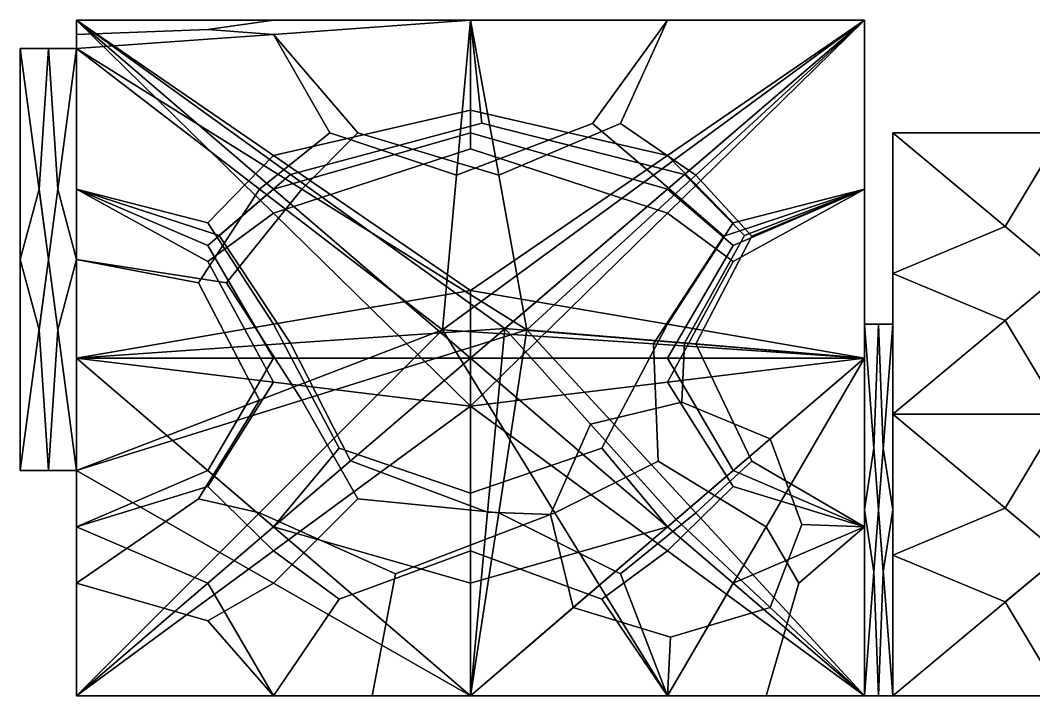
# Model space of a CAD drawing. Header units: millimetres. Extents: x -12 to 1722, y 0 to 192.
# Drawn here: x -12 to 204.1, y 0 to 144 of the extents above; entities that cross this region are included whole.
import ezdxf

# ---------------------------------------------------------------- set-up
doc = ezdxf.new("R2010")
doc.units = ezdxf.units.MM
doc.header["$MEASUREMENT"] = 0
doc.layers.add('Default', color=7, linetype='Continuous')

msp = doc.modelspace()

# ---------------------------------------------------------------- meshes
at = {"layer": 'Default'}
mesh = msp.add_polyface(dxfattribs=at)
corners = [(-12, 138, -612), (-12, 93, -633), (-12, 108, -640), (-12, 138, -633), (-12, 138, -654), (-12, 93, -654), (-12, 138, -528), (-12, 93, -528), (-12, 108, -542), (-12, 138, -549), (-12, 138, -570), (-12, 93, -549), (-12, 138, -132), (-12, 93, -153), (-12, 108, -160), (-12, 138, -153), (-12, 138, -174), (-12, 93, -174), (-12, 138, -426), (-12, 93, -447), (-12, 108, -454), (-12, 138, -447), (-12, 138, -468), (-12, 93, -468), (-6, 138, -426), (-4, 108, -426), (-6, 93, -426), (0, 138, -426), (0, 93, -426), (0, 144, -522), (0, 108, -522), (28, 96, -522), (42, 108, -522), (0, 144, -222), (0, 108, -222), (30.43, 98.09, -222), (45.65, 111.13, -222), (0, 138, -612), (0, 138, -591), (0, 108, -584), (0, 93, -591), (0, 138, -570), (0, 93, -570), (-6, 138, -528), (-8, 108, -528), (-12, 93, -528), (0, 138, -528), (-6, 93, -528), (0, 138, -654), (0, 105, -687), (0, 118, -698), (0, 141, -687), (0, 138, -132), (0, 141, -129), (0, 118, -128), (0, 105, -129), (0, 138, -174), (0, 105, -198), (0, 118, -206), (0, 141, -198), (0, 144, -720), (0, 108, -720), (28, 92.57, -720), (42, 102.86, -720), (0, 144, -126), (42, 115.2, -126), (28, 100.8, -126), (0, 108, -126), (39, 108, -426), (26, 88, -426), (-12, 93, -654), (-8, 108, -654), (-6, 138, -654), (-6, 93, -654), (-6, 93, -132), (-8, 108, -132), (-6, 138, -132), (-12, 93, -132), (-6, 138, -612), (-8, 108, -612), (-12, 93, -612), (-6, 93, -612), (-12, 93, -468), (-8, 108, -468), (-6, 138, -468), (0, 138, -468), (-6, 93, -468), (-12, 93, -174), (-8, 108, -174), (-6, 138, -174), (-6, 93, -174), (-6, 138, -570), (-4, 108, -570), (-6, 93, -570)]
mesh.append_faces([[corners[k] for k in face] for face in [(0, 1, 2, 3), (4, 3, 2, 5), (6, 7, 8, 9), (10, 9, 8, 11), (12, 13, 14, 15), (16, 15, 14, 17), (18, 19, 20, 21), (22, 21, 20, 23), (18, 24, 25, 26), (27, 28, 25, 24), (29, 30, 31, 32), (33, 34, 35, 36), (37, 38, 39, 40), (41, 42, 39, 38), (6, 43, 44, 45), (46, 47, 44, 43), (48, 49, 50, 51), (52, 53, 54, 55), (56, 57, 58, 59), (60, 61, 62, 63), (64, 65, 66, 67), (27, 68, 69, 28), (4, 70, 71, 72), (48, 72, 71, 73), (52, 74, 75, 76), (12, 76, 75, 77), (0, 78, 79, 80), (37, 81, 79, 78), (22, 82, 83, 84), (85, 84, 83, 86), (16, 87, 88, 89), (56, 89, 88, 90), (41, 91, 92, 42), (10, 93, 92, 91)]])
mesh = msp.add_polyface(dxfattribs=at)
corners = [(-12, 138, -132), (-6, 138, -153), (-4, 138, -146), (-6, 138, -132), (0, 138, -174), (0, 138, -153), (0, 138, -132), (0, 141, -150), (0, 140, -144), (0, 144, -126), (0, 141, -129), (0, 138, -570), (-6, 138, -549), (-8, 138, -556), (-6, 138, -570), (-12, 138, -528), (-12, 138, -549), (-12, 138, -570), (0, 141, -549), (0, 140, -542), (0, 138, -549), (0, 144, -528), (0, 141, -528), (0, 138, -528), (0, 138, -612), (0, 141, -570), (0, 140, -570), (0, 138, -591), (0, 144, -522), (0, 144, -474), (0, 142, -472), (0, 141, -495), (-12, 138, -612), (-6, 138, -633), (-4, 138, -626), (-6, 138, -612), (0, 138, -654), (0, 138, -633), (-12, 138, -426), (-6, 138, -447), (-4, 138, -440), (-6, 138, -426), (0, 138, -468), (0, 138, -447), (0, 138, -426), (-8, 138, -160), (-6, 138, -174), (-12, 138, -153), (-12, 138, -174), (-8, 138, -640), (-6, 138, -654), (-12, 138, -633), (-12, 138, -654), (-4, 138, -542), (-6, 138, -528), (-8, 138, -454), (-6, 138, -468), (-12, 138, -447), (-12, 138, -468)]
mesh.append_faces([[corners[k] for k in face] for face in [(0, 1, 2, 3), (4, 5, 2, 1), (6, 3, 2, 5), (4, 7, 8, 5), (9, 10, 8, 7), (6, 5, 8, 10), (11, 12, 13, 14), (15, 16, 13, 12), (17, 14, 13, 16), (11, 18, 19, 20), (21, 22, 19, 18), (23, 20, 19, 22), (24, 25, 26, 27), (21, 18, 26, 25), (11, 27, 26, 18), (28, 29, 30, 31), (32, 33, 34, 35), (36, 37, 34, 33), (24, 35, 34, 37), (38, 39, 40, 41), (42, 43, 40, 39), (44, 41, 40, 43), (4, 1, 45, 46), (0, 47, 45, 1), (48, 46, 45, 47), (36, 33, 49, 50), (32, 51, 49, 33), (52, 50, 49, 51), (15, 12, 53, 54), (11, 20, 53, 12), (23, 54, 53, 20), (42, 39, 55, 56), (38, 57, 55, 39), (58, 56, 55, 57)]])
mesh = msp.add_polyface(dxfattribs=at)
corners = [(0, 144, -528), (27.71, 144, -569.44), (46.47, 144, -555.63), (42, 144, -528), (0, 144, -426), (0, 144, -474), (28, 144, -458), (42, 144, -426), (0, 144, -522), (42, 144, -474), (0, 144, -720), (27.71, 144, -665.44), (18.47, 144, -619.63), (0, 144, -624), (55.42, 144, -610.88), (41.9, 144, -692.69), (46.41, 144, -665.42), (0, 144, -126), (0, 144, -174), (28, 144, -174), (42, 144, -150), (0, 144, -222), (42, 144, -198), (0, 138, -528), (0, 141, -528), (28, 142, -528), (42, 141, -528), (42, 144, -528), (0, 138, -426), (42, 141, -426), (54, 120, -426), (39, 108, -426), (0, 141, -447), (0, 142, -472), (0, 144, -474), (0, 138, -468), (0, 141, -495), (0, 141, -687), (0, 118, -698), (0, 108, -720), (0, 108, -126), (0, 118, -128), (0, 141, -129), (0, 141, -198), (0, 118, -206), (0, 108, -222), (0, 141, -426), (28, 142, -426), (42, 144, -426), (60, 120, -528), (48, 108, -528), (0, 118, -504), (0, 108, -522), (0, 105, -495), (0, 138, -612), (0, 141, -666), (0, 142, -620), (0, 141, -570), (0, 144, -624), (0, 138, -633), (0, 140, -662), (0, 138, -654), (0, 141, -150), (0, 142, -174), (0, 144, -174), (0, 138, -174), (0, 140, -440), (0, 138, -447)]
mesh.append_faces([[corners[k] for k in face] for face in [(0, 1, 2, 3), (4, 5, 6, 7), (8, 9, 6, 5), (10, 11, 12, 13), (14, 1, 12, 11), (0, 13, 12, 1), (10, 15, 16, 11), (17, 18, 19, 20), (21, 22, 19, 18), (23, 24, 25, 26), (0, 27, 25, 24), (28, 29, 30, 31), (4, 32, 33, 34), (35, 36, 33, 32), (10, 37, 38, 39), (17, 40, 41, 42), (21, 43, 44, 45), (28, 46, 47, 29), (4, 48, 47, 46), (23, 26, 49, 50), (8, 36, 51, 52), (35, 53, 51, 36), (54, 55, 56, 57), (10, 58, 56, 55), (0, 57, 56, 58), (54, 59, 60, 55), (61, 37, 60, 59), (10, 55, 60, 37), (17, 62, 63, 64), (65, 43, 63, 62), (21, 64, 63, 43), (35, 32, 66, 67), (4, 46, 66, 32), (28, 67, 66, 46)]])
mesh = msp.add_polyface(dxfattribs=at)
corners = [(78, 78, -426), (123, 75, -426), (124, 50, -426), (102, 39, -426), (84, 72, -522), (42, 108, -522), (28, 96, -522), (42, 72, -522), (126, 72, -522), (140, 96, -522), (126, 108, -522), (91.3, 78.26, -222), (45.65, 111.13, -222), (30.43, 98.09, -222), (45.65, 75.13, -222), (84, 86.4, -126), (42, 115.2, -126), (84, 124.8, -126), (126, 115.2, -126), (81, 111, -426), (110, 122, -426), (123, 111, -426), (84, 144, -426), (126, 144, -426), (0, 144, -522), (84, 120, -522), (84, 144, -522), (168, 144, -522), (58.43, 50.09, -222), (87.65, 39.13, -222), (140, 100.8, -126), (126, 79.2, -126), (54, 120, -426), (42, 141, -426), (39, 108, -426), (96, 78, -528), (48, 63, -528), (32, 88, -528), (48, 108, -528), (90, 111, -528), (116, 122, -528), (132, 111, -528), (84, 144, -528), (126, 144, -528), (109.57, 57.91, -222), (129.04, 62.61, -222), (129.65, 75.13, -222), (0, 144, -720), (42, 102.86, -720), (84, 116.57, -720), (84, 144, -720), (84, 61.71, -720), (126, 102.86, -720), (168, 144, -720), (28, 92.57, -720), (42, 66.86, -720), (60, 120, -528), (42, 141, -528), (42, 79.2, -126), (28, 100.8, -126), (144, 98, -528), (132, 75, -528), (168, 144, -222), (84, 144, -222), (86.43, 122.09, -222), (129.65, 111.13, -222), (0, 144, -222), (142.43, 98.09, -222), (84, 43.2, -126), (56, 52.8, -126), (138, 98, -426), (126, 66.86, -720), (140, 92.57, -720), (112, 52.8, -126)]
mesh.append_faces([[corners[k] for k in face] for face in [(0, 1, 2, 3), (4, 5, 6, 7), (4, 8, 9, 10), (11, 12, 13, 14), (15, 16, 17, 18), (0, 19, 20, 21), (22, 23, 20, 19), (24, 5, 25, 26), (4, 10, 25, 5), (27, 26, 25, 10), (11, 14, 28, 29), (15, 18, 30, 31), (22, 19, 32, 33), (0, 34, 32, 19), (35, 36, 37, 38), (35, 39, 40, 41), (42, 43, 40, 39), (11, 44, 45, 46), (47, 48, 49, 50), (51, 52, 49, 48), (53, 50, 49, 52), (51, 48, 54, 55), (42, 39, 56, 57), (35, 38, 56, 39), (15, 58, 59, 16), (35, 41, 60, 61), (62, 63, 64, 65), (66, 12, 64, 63), (11, 65, 64, 12), (11, 46, 67, 65), (15, 68, 69, 58), (0, 21, 70, 1), (51, 71, 72, 52), (15, 31, 73, 68)]])
mesh = msp.add_polyface(dxfattribs=at)
corners = [(55.42, 144, -610.88), (83.6, 144, -610.77), (83.73, 144, -583.18), (69.71, 144, -569.44), (111.78, 144, -610.67), (97.89, 144, -569.33), (84, 144, -528), (84, 144, -174), (126, 144, -198), (140, 144, -174), (126, 144, -150), (83.8, 144, -665.39), (125.9, 144, -692.69), (121.19, 144, -665.35), (97.79, 144, -638.03), (139.89, 144, -665.33), (46.47, 144, -555.63), (27.71, 144, -569.44), (42, 144, -528), (84, 144, -426), (42, 144, -426), (28, 144, -458), (42, 144, -474), (0, 144, -222), (84, 144, -222), (84, 144, -206), (42, 144, -198), (168, 144, -222), (0, 144, -522), (84, 144, -522), (84, 144, -490), (168, 144, -522), (126, 144, -474), (69.61, 144, -638.13), (46.41, 144, -665.42), (41.9, 144, -692.69), (27.71, 144, -665.44), (140, 144, -458), (126, 144, -426), (121.26, 144, -555.56), (126, 144, -528), (139.89, 144, -569.33), (42, 144, -150), (28, 144, -174), (83.93, 144, -701.8), (0, 144, -720), (84, 144, -720), (168, 144, -720), (168, 144, -126), (84, 144, -126), (84, 144, -142), (0, 144, -126), (83.67, 144, -628.98), (42, 141, -528), (28, 142, -528), (42, 144, -528), (84, 144, -126), (84, 124.8, -126), (42, 115.2, -126), (126, 115.2, -126), (42, 141, -426), (28, 142, -426), (42, 144, -426)]
mesh.append_faces([[corners[k] for k in face] for face in [(0, 1, 2, 3), (4, 5, 2, 1), (6, 3, 2, 5), (7, 8, 9, 10), (11, 12, 13, 14), (4, 14, 13, 15), (0, 3, 16, 17), (6, 18, 16, 3), (19, 20, 21, 22), (23, 24, 25, 26), (27, 8, 25, 24), (7, 26, 25, 8), (28, 29, 30, 22), (31, 32, 30, 29), (19, 22, 30, 32), (11, 33, 34, 35), (0, 36, 34, 33), (19, 32, 37, 38), (6, 5, 39, 40), (4, 41, 39, 5), (7, 42, 43, 26), (11, 35, 44, 12), (45, 46, 44, 35), (47, 12, 44, 46), (48, 49, 50, 10), (51, 42, 50, 49), (7, 10, 50, 42), (11, 14, 52, 33), (4, 1, 52, 14), (0, 33, 52, 1), (6, 53, 54, 55), (51, 56, 57, 58), (48, 59, 57, 56), (19, 60, 61, 62)]])
mesh = msp.add_polyface(dxfattribs=at)
corners = [(168, 144, -222), (168, 144, -174), (140, 144, -174), (126, 144, -198), (168, 144, -126), (126, 144, -150), (168, 144, -720), (139.89, 144, -665.33), (121.19, 144, -665.35), (125.9, 144, -692.69), (111.78, 144, -610.67), (149.26, 144, -619.56), (139.89, 144, -569.33), (168, 144, -624), (168, 144, -528), (168, 144, -522), (168, 144, -474), (140, 144, -458), (126, 144, -474), (168, 144, -426), (126, 144, -426), (126, 144, -528), (121.26, 144, -555.56), (168, 144, -174), (168, 122.4, -174), (168, 111.6, -150), (168, 111.6, -198), (168, 108, -222), (168, 98.4, -206), (126, 108, -522), (140, 96, -522), (168, 108, -522), (168, 144, -624), (168, 120.4, -628.67), (168, 108.6, -583), (168, 108.6, -679), (168, 111.6, -549), (168, 100.8, -544), (168, 111.6, -531), (168, 98.4, -504), (168, 111.6, -495), (168, 111.6, -447), (168, 100.8, -442), (168, 111.6, -429), (123, 111, -426), (110, 122, -426), (126, 144, -426), (168, 98.8, -578.67), (168, 144, -474), (168, 122.4, -472), (168, 79.2, -468), (168, 108, -126), (140, 100.8, -126), (126, 115.2, -126), (168, 108, -720), (168, 96.4, -692.67), (132, 111, -528), (116, 122, -528), (126, 144, -528), (168, 111.6, -132), (168, 98.4, -130), (168, 108, -528), (144, 98, -528), (129.65, 111.13, -222), (142.43, 98.09, -222), (168, 98.4, -530), (168, 100.8, -146), (168, 98.4, -428), (168, 108, -426), (138, 98, -426), (126, 102.86, -720), (140, 92.57, -720)]
mesh.append_faces([[corners[k] for k in face] for face in [(0, 1, 2, 3), (4, 5, 2, 1), (6, 7, 8, 9), (10, 7, 11, 12), (6, 13, 11, 7), (14, 12, 11, 13), (15, 16, 17, 18), (19, 20, 17, 16), (14, 21, 22, 12), (4, 23, 24, 25), (0, 26, 24, 23), (0, 27, 28, 26), (15, 29, 30, 31), (14, 32, 33, 34), (6, 35, 33, 32), (14, 36, 37, 38), (15, 31, 39, 40), (19, 41, 42, 43), (19, 44, 45, 46), (14, 34, 47, 36), (19, 48, 49, 41), (15, 40, 49, 48), (50, 41, 49, 40), (4, 51, 52, 53), (6, 54, 55, 35), (14, 56, 57, 58), (4, 59, 60, 51), (14, 61, 62, 56), (0, 63, 64, 27), (14, 38, 65, 61), (4, 25, 66, 59), (19, 43, 67, 68), (19, 68, 69, 44), (6, 70, 71, 54)]])
mesh = msp.add_polyface(dxfattribs=at)
corners = [(-12, 138, -426), (-12, 93, -426), (-12, 78, -440), (-12, 93, -447), (-12, 138, -612), (-12, 93, -612), (-12, 78, -626), (-12, 93, -633), (-12, 138, -132), (-12, 93, -132), (-12, 78, -146), (-12, 93, -153), (-12, 138, -570), (-12, 93, -549), (-12, 78, -556), (-12, 93, -570), (0, 48, -426), (-6, 93, -426), (-4, 108, -426), (0, 93, -426), (0, 72, -522), (42, 72, -522), (28, 96, -522), (0, 108, -522), (0, 72, -222), (45.65, 75.13, -222), (30.43, 98.09, -222), (0, 108, -222), (0, 48, -570), (0, 93, -591), (0, 108, -584), (0, 93, -570), (-12, 48, -528), (-12, 93, -528), (-8, 108, -528), (-6, 93, -528), (0, 138, -174), (0, 93, -174), (0, 86, -190), (0, 105, -198), (0, 138, -132), (0, 105, -129), (0, 86, -130), (0, 93, -132), (0, 138, -612), (0, 78, -598), (0, 93, -612), (0, 138, -528), (48, 108, -528), (32, 88, -528), (0, 93, -528), (0, 138, -468), (0, 93, -468), (0, 86, -486), (0, 105, -495), (0, 72, -720), (0, 108, -720), (0, 118, -698), (0, 105, -687), (0, 72, -126), (0, 118, -128), (0, 108, -126), (0, 118, -206), (0, 118, -504), (28, 100.8, -126), (42, 79.2, -126), (-8, 78, -426), (-12, 93, -426), (0, 138, -654), (0, 93, -654), (0, 86, -676), (-4, 78, -528), (-12, 48, -654), (-6, 93, -654), (-8, 108, -654), (-12, 93, -654), (-12, 48, -132), (-12, 93, -132), (-8, 108, -132), (-6, 93, -132), (-6, 93, -468), (-4, 78, -468), (-4, 78, -612), (-6, 93, -612), (-6, 93, -174), (-4, 78, -174), (-12, 48, -612), (-12, 93, -612), (-8, 108, -612), (-4, 78, -654), (-12, 48, -468), (-8, 108, -468), (-12, 93, -468), (-12, 48, -174), (-8, 108, -174), (-12, 93, -174), (-12, 93, -570), (-8, 78, -570), (-6, 93, -570), (-4, 78, -132), (-4, 108, -570)]
mesh.append_faces([[corners[k] for k in face] for face in [(0, 1, 2, 3), (4, 5, 6, 7), (8, 9, 10, 11), (12, 13, 14, 15), (16, 17, 18, 19), (20, 21, 22, 23), (24, 25, 26, 27), (28, 29, 30, 31), (32, 33, 34, 35), (36, 37, 38, 39), (40, 41, 42, 43), (44, 29, 45, 46), (47, 48, 49, 50), (51, 52, 53, 54), (55, 56, 57, 58), (59, 41, 60, 61), (24, 27, 62, 39), (20, 23, 63, 54), (59, 61, 64, 65), (0, 17, 66, 67), (68, 69, 70, 58), (47, 50, 71, 35), (72, 73, 74, 75), (76, 77, 78, 79), (51, 80, 81, 52), (44, 46, 82, 83), (36, 84, 85, 37), (86, 87, 88, 83), (68, 73, 89, 69), (90, 80, 91, 92), (93, 84, 94, 95), (12, 96, 97, 98), (40, 43, 99, 79), (28, 31, 100, 98)]])
mesh = msp.add_polyface(dxfattribs=at)
corners = [(168, 79.2, -174), (168, 111.6, -150), (168, 122.4, -174), (168, 111.6, -198), (168, 72, -222), (168, 75.6, -198), (168, 98.4, -206), (168, 108, -222), (168, 72, -522), (168, 108, -522), (140, 96, -522), (126, 72, -522), (168, 73.2, -638), (168, 108.6, -583), (168, 120.4, -628.67), (168, 108.6, -679), (168, 79.2, -570), (168, 79.2, -552), (168, 100.8, -544), (168, 111.6, -549), (168, 79.2, -534), (168, 111.6, -531), (168, 75.6, -495), (168, 98.4, -504), (168, 79.2, -468), (168, 111.6, -495), (168, 79.2, -450), (168, 100.8, -442), (168, 111.6, -447), (168, 79.2, -432), (168, 111.6, -429), (168, 79.2, -138), (168, 39.6, -138), (168, 50.4, -134), (168, 75.6, -132), (168, 76.2, -604), (168, 98.8, -578.67), (168, 39.6, -432), (168, 50.4, -430), (168, 75.6, -429), (168, 72, -126), (126, 79.2, -126), (140, 100.8, -126), (168, 108, -126), (168, 72, -720), (168, 72.6, -679), (168, 96.4, -692.67), (168, 108, -720), (168, 50.4, -486), (168, 39.6, -468), (168, 98.4, -130), (168, 111.6, -132), (129.65, 75.13, -222), (129.04, 62.61, -222), (147.91, 54.78, -222), (168, 50.4, -190), (168, 39.6, -174), (168, 72, -528), (132, 75, -528), (144, 98, -528), (168, 108, -528), (142.43, 98.09, -222), (168, 50.8, -592.67), (168, 39.6, -570), (168, 75.6, -531), (168, 98.4, -530), (168, 79.2, -156), (168, 100.8, -146), (168, 98.4, -428), (168, 72, -426), (168, 108, -426), (123, 75, -426), (138, 98, -426), (140, 92.57, -720), (126, 66.86, -720)]
mesh.append_faces([[corners[k] for k in face] for face in [(0, 1, 2, 3), (4, 5, 6, 7), (0, 3, 6, 5), (8, 9, 10, 11), (12, 13, 14, 15), (16, 17, 18, 19), (20, 21, 18, 17), (8, 22, 23, 9), (24, 25, 23, 22), (24, 26, 27, 28), (29, 30, 27, 26), (31, 32, 33, 34), (12, 35, 36, 13), (16, 19, 36, 35), (29, 37, 38, 39), (40, 41, 42, 43), (44, 45, 46, 47), (12, 15, 46, 45), (24, 22, 48, 49), (31, 34, 50, 51), (40, 43, 50, 34), (4, 52, 53, 54), (0, 5, 55, 56), (57, 58, 59, 60), (4, 7, 61, 52), (16, 35, 62, 63), (20, 64, 65, 21), (57, 60, 65, 64), (0, 66, 67, 1), (31, 51, 67, 66), (29, 39, 68, 30), (69, 70, 68, 39), (69, 71, 72, 70), (44, 47, 73, 74)]])
mesh = msp.add_polyface(dxfattribs=at)
corners = [(174, 79.2, -468), (174, 99.6, -474.75), (174, 106.4, -457.25), (174, 99.6, -445.12), (174, 120, -481.5), (174, 120, -451.88), (174, 120, -422.25), (174, 79.2, -570), (174, 99.6, -585), (174, 106.4, -570.25), (174, 99.6, -555.38), (174, 120, -600), (174, 120, -570.38), (174, 120, -540.75), (174, 120, -126), (174, 90, -126), (174, 86.4, -130), (174, 99.6, -132), (174, 120, -363), (174, 91.92, -351.2), (174, 87.68, -378.14), (174, 99.6, -397.5), (174, 79.2, -432), (174, 71.52, -385.7), (174, 120, -185.25), (174, 120, -155.62), (174, 106.4, -149.75), (174, 99.6, -161.62), (174, 79.2, -138), (174, 92.8, -440.75), (174, 79.2, -450), (174, 99.6, -427.12), (174, 86.4, -590), (174, 90, -600), (174, 92.8, -165.75), (174, 99.6, -179.62), (174, 79.2, -156), (174, 79.2, -174), (174, 106.4, -405.75), (174, 120, -392.62), (174, 79.2, -534), (174, 99.6, -537.38), (174, 106.4, -518.75), (174, 99.6, -507.75), (174, 120, -511.12), (174, 63.84, -267.19), (174, 91.92, -285.47), (174, 101.28, -271.81), (174, 91.92, -255.85), (174, 120, -303.75), (174, 120, -274.12), (174, 120, -244.5), (174, 92.8, -494.5), (174, 79.2, -501), (174, 99.6, -209.25), (174, 87.68, -228.56), (174, 71.52, -220.6), (174, 82.56, -303.45), (174, 91.92, -321.58)]
mesh.append_faces([[corners[k] for k in face] for face in [(0, 1, 2, 3), (4, 5, 2, 1), (6, 3, 2, 5), (7, 8, 9, 10), (11, 12, 9, 8), (13, 10, 9, 12), (14, 15, 16, 17), (18, 19, 20, 21), (22, 21, 20, 23), (24, 25, 26, 27), (14, 17, 26, 25), (28, 27, 26, 17), (0, 3, 29, 30), (6, 31, 29, 3), (22, 30, 29, 31), (11, 8, 32, 33), (24, 27, 34, 35), (28, 36, 34, 27), (37, 35, 34, 36), (22, 31, 38, 21), (6, 39, 38, 31), (18, 21, 38, 39), (40, 41, 42, 43), (13, 44, 42, 41), (4, 43, 42, 44), (45, 46, 47, 48), (49, 50, 47, 46), (51, 48, 47, 50), (40, 43, 52, 53), (4, 1, 52, 43), (0, 53, 52, 1), (51, 54, 55, 48), (37, 56, 55, 54), (49, 46, 57, 58)]])
mesh = msp.add_polyface(dxfattribs=at)
corners = [(174, 120, -303.75), (210, 120, -274.12), (198, 120, -264.25), (174, 120, -274.12), (174, 120, -244.5), (210, 120, -244.5), (174, 120, -540.75), (174, 120, -570.38), (198, 120, -560.5), (210, 120, -540.75), (174, 120, -600), (210, 120, -570.38), (174, 120, -126), (174, 120, -155.62), (198, 120, -165.5), (210, 120, -155.62), (174, 120, -185.25), (210, 120, -185.25), (210, 120, -303.75), (222, 120, -284), (174, 120, -481.5), (174, 120, -511.12), (198, 120, -501.25), (210, 120, -481.5), (210, 120, -511.12), (174, 120, -214.88), (198, 120, -224.75), (210, 120, -214.88), (174, 120, -422.25), (210, 120, -392.62), (198, 120, -382.75), (174, 120, -392.62), (174, 120, -363), (210, 120, -363), (210, 120, -422.25), (222, 120, -402.5), (222, 120, -145.75), (210, 120, -126), (222, 120, -461.75), (210, 120, -451.88), (174, 120, -333.38), (198, 120, -323.5), (210, 120, -333.38), (174, 120, -451.88), (198, 120, -442), (174, 60, -126), (174, 90, -126), (198, 80, -126), (210, 60, -126), (210, 90, -126), (174, 60, -600), (210, 90, -600), (198, 100, -600), (174, 90, -600), (210, 120, -600), (174, 63.84, -339.41), (174, 91.92, -321.58), (174, 82.56, -303.45), (174, 63.84, -303.3), (174, 79.2, -570), (174, 99.6, -555.38), (174, 92.8, -548.25), (174, 79.2, -552), (174, 99.6, -537.38), (174, 79.2, -534), (174, 99.6, -179.62), (174, 106.4, -201.25), (174, 120, -214.88), (174, 79.2, -174), (174, 99.6, -209.25), (174, 120, -333.38), (174, 101.28, -335.39), (174, 91.92, -351.2)]
mesh.append_faces([[corners[k] for k in face] for face in [(0, 1, 2, 3), (4, 3, 2, 5), (6, 7, 8, 9), (10, 11, 8, 7), (12, 13, 14, 15), (16, 17, 14, 13), (0, 18, 19, 1), (20, 21, 22, 23), (6, 24, 22, 21), (16, 25, 26, 27), (4, 5, 26, 25), (28, 29, 30, 31), (32, 31, 30, 33), (28, 34, 35, 29), (12, 15, 36, 37), (20, 23, 38, 39), (0, 40, 41, 18), (32, 42, 41, 40), (28, 43, 44, 34), (20, 39, 44, 43), (45, 46, 47, 48), (12, 49, 47, 46), (50, 51, 52, 53), (10, 53, 52, 54), (55, 56, 57, 58), (59, 60, 61, 62), (6, 63, 61, 60), (64, 62, 61, 63), (16, 65, 66, 67), (68, 69, 66, 65), (4, 67, 66, 69), (32, 70, 71, 72), (0, 56, 71, 70), (55, 72, 71, 56)]])
mesh = msp.add_polyface(dxfattribs=at)
corners = [(246, 120, -244.5), (210, 120, -244.5), (198, 120, -264.25), (210, 120, -274.12), (246, 120, -540.75), (210, 120, -540.75), (198, 120, -560.5), (210, 120, -570.38), (246, 120, -185.25), (210, 120, -155.62), (198, 120, -165.5), (210, 120, -185.25), (246, 120, -303.75), (246, 120, -274.12), (222, 120, -284), (210, 120, -303.75), (246, 120, -481.5), (210, 120, -481.5), (198, 120, -501.25), (210, 120, -511.12), (210, 120, -214.88), (198, 120, -224.75), (246, 120, -363), (210, 120, -363), (198, 120, -382.75), (210, 120, -392.62), (246, 120, -422.25), (246, 120, -392.62), (222, 120, -402.5), (210, 120, -422.25), (246, 120, -155.62), (222, 120, -145.75), (246, 120, -126), (210, 120, -126), (210, 120, -451.88), (222, 120, -461.75), (246, 120, -451.88), (222, 120, -205), (246, 120, -214.88), (174, 120, -185.25), (174, 120, -363), (222, 120, -343.25), (210, 120, -333.38), (246, 120, -333.38), (222, 120, -580.25), (246, 120, -570.38), (174, 120, -600), (210, 120, -600), (246, 120, -600), (222, 120, -521), (246, 120, -511.12), (174, 120, -540.75), (198, 120, -323.5), (198, 120, -442), (246, 60, -126), (210, 60, -126), (198, 80, -126), (210, 90, -126), (246, 60, -600), (246, 90, -600), (222, 80, -600), (210, 60, -600), (210, 90, -600), (174, 60, -600), (174, 120, -126), (210, 120, -126), (222, 100, -126), (210, 120, -600), (198, 100, -600)]
mesh.append_faces([[corners[k] for k in face] for face in [(0, 1, 2, 3), (4, 5, 6, 7), (8, 9, 10, 11), (12, 13, 14, 15), (0, 3, 14, 13), (16, 17, 18, 19), (0, 20, 21, 1), (22, 23, 24, 25), (26, 27, 28, 29), (22, 25, 28, 27), (8, 30, 31, 9), (32, 33, 31, 30), (26, 34, 35, 36), (16, 36, 35, 17), (8, 11, 37, 38), (39, 20, 37, 11), (0, 38, 37, 20), (40, 23, 41, 42), (22, 43, 41, 23), (12, 42, 41, 43), (4, 7, 44, 45), (46, 47, 44, 7), (48, 45, 44, 47), (16, 19, 49, 50), (51, 5, 49, 19), (4, 50, 49, 5), (12, 15, 52, 42), (26, 29, 53, 34), (54, 55, 56, 57), (58, 59, 60, 61), (48, 62, 60, 59), (63, 61, 60, 62), (64, 65, 66, 57), (48, 67, 68, 62)]])
mesh = msp.add_polyface(dxfattribs=at)
corners = [(-12, 48, -654), (-12, 93, -654), (-12, 108, -640), (-12, 93, -633), (-12, 48, -528), (-12, 93, -549), (-12, 108, -542), (-12, 93, -528), (-12, 48, -426), (-12, 48, -447), (-12, 78, -440), (-12, 93, -426), (-12, 48, -468), (-12, 93, -447), (-12, 48, -174), (-12, 93, -174), (-12, 108, -160), (-12, 93, -153), (-12, 48, -612), (-12, 48, -633), (-12, 78, -626), (-12, 93, -612), (-12, 48, -132), (-12, 48, -153), (-12, 78, -146), (-12, 93, -132), (-12, 48, -549), (-12, 78, -556), (-12, 48, -570), (-12, 93, -570), (-12, 93, -468), (-12, 108, -454), (0, 48, -426), (-6, 48, -426), (-8, 78, -426), (-6, 93, -426), (-12, 93, -426), (-6, 93, -528), (-4, 78, -528), (-6, 48, -528), (-6, 48, -468), (-4, 78, -468), (-6, 93, -468), (-6, 93, -612), (-4, 78, -612), (-6, 48, -612), (-6, 48, -174), (-4, 78, -174), (-6, 93, -174), (-6, 48, -654), (-4, 78, -654), (-6, 93, -654), (-12, 48, -633), (-8, 48, -626), (-6, 48, -633), (-6, 48, -549), (-4, 48, -556), (-6, 48, -570), (-6, 48, -447), (-8, 48, -440), (-12, 48, -447), (-6, 48, -153), (-4, 48, -160), (0, 48, -528), (-8, 48, -542), (-12, 48, -549), (0, 48, -132), (-8, 48, -146), (-6, 48, -132), (-12, 48, -153), (-8, 78, -570), (-12, 93, -570), (-6, 93, -132), (-4, 78, -132)]
mesh.append_faces([[corners[k] for k in face] for face in [(0, 1, 2, 3), (4, 5, 6, 7), (8, 9, 10, 11), (12, 13, 10, 9), (14, 15, 16, 17), (18, 19, 20, 21), (0, 3, 20, 19), (22, 23, 24, 25), (14, 17, 24, 23), (4, 26, 27, 5), (28, 29, 27, 26), (12, 30, 31, 13), (32, 33, 34, 35), (8, 36, 34, 33), (4, 37, 38, 39), (12, 40, 41, 42), (18, 43, 44, 45), (14, 46, 47, 48), (0, 49, 50, 51), (0, 52, 53, 54), (18, 45, 53, 52), (28, 55, 56, 57), (32, 58, 59, 33), (12, 60, 59, 58), (8, 33, 59, 60), (14, 61, 62, 46), (63, 55, 64, 39), (28, 65, 64, 55), (4, 39, 64, 65), (66, 61, 67, 68), (14, 69, 67, 61), (22, 68, 67, 69), (28, 57, 70, 71), (22, 72, 73, 68)]])
mesh = msp.add_polyface(dxfattribs=at)
corners = [(0, 72, -522), (0, 36, -522), (28, 48, -522), (42, 72, -522), (0, 72, -720), (0, 60, -687), (0, 40, -698), (0, 36, -720), (0, 48, -174), (0, 60, -198), (0, 86, -190), (0, 93, -174), (0, 72, -222), (0, 105, -198), (28, 44.57, -720), (42, 66.86, -720), (42, 36, -222), (58.43, 50.09, -222), (45.65, 75.13, -222), (0, 72, -126), (0, 60, -129), (0, 86, -130), (0, 105, -129), (0, 48, -132), (0, 93, -132), (0, 48, -612), (0, 93, -612), (0, 78, -598), (0, 48, -591), (0, 48, -570), (0, 93, -591), (0, 36, -126), (0, 40, -128), (0, 48, -528), (0, 93, -528), (32, 88, -528), (48, 63, -528), (0, 105, -495), (0, 86, -486), (0, 60, -495), (0, 48, -468), (0, 93, -468), (0, 40, -206), (0, 36, -222), (28, 92.57, -720), (0, 108, -720), (0, 48, -654), (0, 86, -676), (0, 93, -654), (0, 105, -687), (42, 79.2, -126), (56, 52.8, -126), (42, 36, -126), (-6, 48, -528), (-4, 78, -528), (0, 48, -426), (0, 93, -426), (26, 88, -426), (39, 63, -426), (78, 78, -426), (39, 108, -426), (0, 40, -504), (39, 39, -426), (26, 42, -426), (-4, 78, -468), (-6, 48, -468), (-6, 48, -612), (-4, 78, -612), (-4, 78, -174), (-6, 48, -174), (-4, 78, -654), (-6, 48, -654), (0, 48, -549), (-4, 48, -556), (-6, 48, -549), (-6, 48, -570), (0, 48, -153), (-4, 48, -160), (-6, 48, -153), (-6, 93, -570), (-8, 78, -570), (-6, 48, -132), (-4, 78, -132)]
mesh.append_faces([[corners[k] for k in face] for face in [(0, 1, 2, 3), (4, 5, 6, 7), (8, 9, 10, 11), (12, 13, 10, 9), (4, 7, 14, 15), (12, 16, 17, 18), (19, 20, 21, 22), (23, 24, 21, 20), (25, 26, 27, 28), (29, 28, 27, 30), (19, 31, 32, 20), (33, 34, 35, 36), (0, 37, 38, 39), (40, 39, 38, 41), (12, 9, 42, 43), (4, 15, 44, 45), (46, 5, 47, 48), (4, 49, 47, 5), (19, 50, 51, 52), (33, 53, 54, 34), (55, 56, 57, 58), (59, 58, 57, 60), (0, 39, 61, 1), (59, 62, 63, 58), (40, 41, 64, 65), (25, 66, 67, 26), (8, 11, 68, 69), (46, 48, 70, 71), (33, 72, 73, 74), (29, 75, 73, 72), (23, 76, 77, 78), (8, 69, 77, 76), (29, 79, 80, 75), (23, 81, 82, 24)]])
mesh = msp.add_polyface(dxfattribs=at)
corners = [(174, 79.2, -138), (174, 99.6, -132), (174, 86.4, -130), (174, 69.6, -132), (174, 60, -126), (174, 90, -126), (174, 79.2, -468), (174, 39.6, -468), (174, 52.8, -490), (174, 79.2, -501), (168, 79.2, -138), (171, 79.2, -156), (172, 79.2, -150), (171, 79.2, -138), (174, 79.2, -174), (174, 79.2, -156), (174, 63.84, -339.41), (174, 71.52, -385.7), (174, 87.68, -378.14), (174, 91.92, -351.2), (174, 79.2, -432), (174, 39.6, -432), (172, 52.8, -432), (171, 79.2, -432), (168, 79.2, -432), (171, 39.6, -432), (174, 79.2, -570), (174, 69.6, -585), (174, 86.4, -590), (174, 99.6, -585), (174, 60, -600), (174, 90, -600), (171, 39.6, -138), (170, 52.8, -138), (168, 39.6, -138), (170, 79.2, -162), (171, 79.2, -174), (168, 79.2, -156), (168, 79.2, -174), (168, 79.2, -468), (171, 39.6, -468), (172, 52.8, -468), (171, 79.2, -468), (174, 63.84, -267.19), (174, 91.92, -255.85), (174, 87.68, -228.56), (174, 71.52, -220.6), (168, 79.2, -534), (171, 79.2, -552), (172, 79.2, -546), (171, 79.2, -534), (174, 79.2, -552), (174, 79.2, -534), (171, 79.2, -570), (170, 52.8, -570), (171, 39.6, -570), (168, 79.2, -570), (168, 39.6, -570), (174, 63.84, -303.3), (174, 82.56, -303.45), (174, 91.92, -285.47), (170, 79.2, -558), (168, 79.2, -552), (171, 79.2, -450), (172, 79.2, -444), (174, 79.2, -450), (170, 79.2, -456), (168, 79.2, -450)]
mesh.append_faces([[corners[k] for k in face] for face in [(0, 1, 2, 3), (4, 3, 2, 5), (6, 7, 8, 9), (10, 11, 12, 13), (14, 15, 12, 11), (0, 13, 12, 15), (16, 17, 18, 19), (20, 21, 22, 23), (24, 23, 22, 25), (26, 27, 28, 29), (30, 31, 28, 27), (0, 32, 33, 13), (10, 13, 33, 34), (14, 11, 35, 36), (10, 37, 35, 11), (38, 36, 35, 37), (39, 40, 41, 42), (6, 42, 41, 7), (43, 44, 45, 46), (47, 48, 49, 50), (26, 51, 49, 48), (52, 50, 49, 51), (26, 53, 54, 55), (56, 57, 54, 53), (43, 58, 59, 60), (26, 48, 61, 53), (47, 62, 61, 48), (56, 53, 61, 62), (24, 63, 64, 23), (6, 65, 64, 63), (20, 23, 64, 65), (6, 63, 66, 42), (24, 67, 66, 63), (39, 42, 66, 67)]])
mesh = msp.add_polyface(dxfattribs=at)
corners = [(92.4, 0, -472.8), (46.2, 0, -497.4), (30.8, 0, -473.6), (46.2, 0, -449.4), (84, 0, -222), (84, 0, -174), (112, 0, -174), (126, 0, -198), (84, 0, -126), (126, 0, -150), (42, 0, -174), (28, 0, -158), (42, 0, -126), (84, 0, -720), (42, 0, -720), (28, 0, -688), (42, 0, -672), (84, 0, -528), (42, 0, -576), (28, 0, -560), (42, 0, -528), (42, 0, -222), (56, 0, -190), (130.2, 0, -497.4), (86.8, 0, -505.6), (0, 0, -522), (84, 0, -522), (92.59, 0, -578.13), (61.72, 0, -593.42), (101.17, 0, -628.26), (50.59, 0, -626.13), (72.8, 0, -441.6), (109.2, 0, -449.4), (126, 0, -426), (63, 0, -426), (61.72, 0, -657.42), (92.59, 0, -674.13), (84, 72, -522), (42, 72, -522), (28, 48, -522), (42, 36, -522), (84, 61.71, -720), (42, 30.86, -720), (56, 20.57, -720), (84, 30.86, -720), (126, 0, -720), (112, 20.57, -720), (42, 66.86, -720), (28, 44.57, -720), (91.3, 78.26, -222), (87.65, 39.13, -222), (101.04, 38.61, -222), (109.57, 57.91, -222), (105.91, 18.78, -222), (58.43, 50.09, -222), (42, 36, -222), (78, 78, -426), (102, 39, -426), (68, 26, -426), (39, 39, -426), (28, 24, -126), (42, 36, -126), (28, 24, -222), (42, 24, -528), (60, 42, -528), (90, 39, -528), (96, 78, -528), (48, 63, -528), (84, 24, -522), (126, 36, -522), (28, 16, -528), (56, 52.8, -126), (84, 43.2, -126)]
mesh.append_faces([[corners[k] for k in face] for face in [(0, 1, 2, 3), (4, 5, 6, 7), (8, 9, 6, 5), (8, 10, 11, 12), (13, 14, 15, 16), (17, 18, 19, 20), (4, 21, 22, 5), (8, 5, 22, 10), (0, 23, 24, 1), (25, 1, 24, 26), (17, 27, 28, 18), (29, 30, 28, 27), (0, 3, 31, 32), (33, 32, 31, 34), (13, 16, 35, 36), (29, 36, 35, 30), (37, 38, 39, 40), (41, 42, 43, 44), (13, 44, 43, 14), (13, 45, 46, 44), (41, 47, 48, 42), (49, 50, 51, 52), (4, 53, 51, 50), (4, 50, 54, 55), (56, 57, 58, 59), (33, 34, 58, 57), (8, 12, 60, 61), (4, 55, 62, 21), (17, 63, 64, 65), (66, 65, 64, 67), (25, 26, 68, 40), (37, 40, 68, 69), (17, 20, 70, 63), (8, 61, 71, 72)]])
mesh = msp.add_polyface(dxfattribs=at)
corners = [(84, 0, -126), (126, 0, -132), (140, 0, -146), (126, 0, -150), (84, 0, -528), (126, 0, -528), (140, 0, -530), (126, 0, -531), (126, 0, -126), (140, 0, -130), (101.17, 0, -628.26), (134.59, 0, -599.13), (145.73, 0, -639.42), (134.59, 0, -674.13), (168, 0, -534), (134.59, 0, -581.13), (117.72, 0, -563.42), (92.59, 0, -578.13), (168, 0, -174), (126, 0, -198), (112, 0, -174), (117.72, 0, -689.42), (92.59, 0, -674.13), (168, 0, -720), (126, 0, -720), (84, 0, -720), (92.4, 0, -472.8), (130.2, 0, -470.4), (142.8, 0, -487.6), (130.2, 0, -497.4), (145.73, 0, -577.42), (84, 0, -222), (140, 0, -206), (126, 0, -222), (168, 0, -522), (84, 0, -522), (86.8, 0, -505.6), (126, 0, -426), (147, 0, -447), (128.8, 0, -455.6), (109.2, 0, -449.4), (96, 78, -528), (132, 75, -528), (144, 50, -528), (132, 39, -528), (102, 39, -426), (124, 50, -426), (147, 36, -426), (90, 39, -528), (116, 26, -528), (168, 0, -528), (126, 30.86, -720), (112, 20.57, -720), (84, 61.71, -720), (84, 30.86, -720), (127.83, 37.57, -222), (109.57, 57.91, -222), (101.04, 38.61, -222), (105.91, 18.78, -222), (126.61, 12.52, -222), (147.91, 18.78, -222), (147.91, 54.78, -222), (129.04, 62.61, -222), (126, 36, -126), (140, 24, -126), (140, 44.57, -720), (126, 66.86, -720), (126, 36, -522), (84, 24, -522), (84, 72, -522), (140, 48, -522), (126, 72, -522), (168, 72, -126), (112, 52.8, -126), (126, 79.2, -126), (84, 43.2, -126)]
mesh.append_faces([[corners[k] for k in face] for face in [(0, 1, 2, 3), (4, 5, 6, 7), (0, 8, 9, 1), (10, 11, 12, 13), (14, 15, 16, 7), (10, 17, 16, 15), (4, 7, 16, 17), (18, 19, 20, 3), (10, 13, 21, 22), (23, 24, 21, 13), (25, 22, 21, 24), (26, 27, 28, 29), (10, 15, 30, 11), (31, 19, 32, 33), (34, 35, 36, 29), (37, 38, 39, 40), (26, 40, 39, 27), (41, 42, 43, 44), (37, 45, 46, 47), (4, 48, 49, 5), (41, 44, 49, 48), (50, 5, 49, 44), (23, 51, 52, 24), (53, 54, 52, 51), (55, 56, 57, 58), (55, 58, 59, 60), (31, 33, 59, 58), (55, 61, 62, 56), (0, 63, 64, 8), (53, 51, 65, 66), (34, 67, 68, 35), (69, 67, 70, 71), (72, 63, 73, 74), (0, 75, 73, 63)]])
mesh = msp.add_polyface(dxfattribs=at)
corners = [(174, 79.2, -138), (174, 39.6, -138), (172, 26.4, -138), (171, 39.6, -138), (174, 63.84, -339.41), (174, 31.92, -321.2), (174, 21.28, -336.64), (174, 31.92, -353.45), (174, 79.2, -534), (174, 39.6, -534), (172, 52.8, -534), (171, 79.2, -534), (174, 0, -534), (171, 39.6, -534), (168, 79.2, -534), (174, 0, -174), (174, 39.6, -174), (172, 52.8, -174), (171, 39.6, -174), (174, 79.2, -174), (171, 79.2, -174), (168, 79.2, -174), (174, 79.2, -501), (174, 52.8, -490), (174, 39.6, -501), (174, 0, -468), (174, 39.6, -468), (174, 0, -238.5), (174, 31.92, -252.85), (174, 47.68, -226.56), (174, 39.6, -206.25), (174, 63.84, -267.19), (174, 71.52, -220.6), (170, 26.4, -534), (168, 39.6, -534), (174, 0, -432), (171, 39.6, -432), (172, 52.8, -432), (174, 39.6, -432), (168, 0, -138), (168, 39.6, -138), (170, 52.8, -138), (174, 0, -570), (174, 30, -585), (174, 46.4, -580), (174, 39.6, -570), (174, 60, -600), (174, 69.6, -585), (174, 79.2, -570), (174, 26.4, -512), (174, 26.4, -195.5), (174, 63.84, -303.3), (174, 42.56, -303.2), (172, 52.8, -468), (171, 39.6, -468), (168, 0, -570), (171, 39.6, -570), (170, 52.8, -570), (168, 39.6, -570), (172, 26.4, -570), (168, 79.2, -468), (168, 39.6, -468), (170, 26.4, -468), (168, 39.6, -174), (170, 26.4, -174), (171, 0, -174), (168, 0, -534), (168, 36, -531), (168, 50.4, -532), (168, 72, -528), (168, 75.6, -531), (168, 0, -432), (168, 39.6, -432), (170, 26.4, -432), (171, 0, -432), (168, 79.2, -432)]
mesh.append_faces([[corners[k] for k in face] for face in [(0, 1, 2, 3), (4, 5, 6, 7), (8, 9, 10, 11), (12, 13, 10, 9), (14, 11, 10, 13), (15, 16, 17, 18), (19, 20, 17, 16), (21, 18, 17, 20), (8, 22, 23, 24), (25, 24, 23, 26), (27, 28, 29, 30), (31, 32, 29, 28), (19, 30, 29, 32), (14, 13, 33, 34), (35, 36, 37, 38), (39, 40, 41, 3), (42, 43, 44, 45), (46, 47, 44, 43), (48, 45, 44, 47), (8, 24, 49, 9), (19, 16, 50, 30), (4, 51, 52, 5), (25, 26, 53, 54), (55, 56, 57, 58), (48, 56, 59, 45), (60, 61, 62, 54), (21, 63, 64, 18), (15, 18, 64, 65), (66, 67, 68, 34), (69, 70, 68, 67), (14, 34, 68, 70), (71, 72, 73, 74), (75, 36, 73, 72), (35, 74, 73, 36)]])
mesh = msp.add_polyface(dxfattribs=at)
corners = [(174, 0, -238.5), (210, 0, -224.25), (222, 0, -244.5), (210, 0, -261.75), (174, 0, -138), (210, 0, -132), (222, 0, -146), (210, 0, -156), (174, 0, -367.5), (210, 0, -363.75), (222, 0, -374.5), (210, 0, -381.75), (198, 0, -162), (174, 0, -156), (246, 0, -174), (210, 0, -174), (174, 0, -174), (174, 60, -600), (210, 30, -600), (222, 40, -600), (210, 60, -600), (174, 0, -126), (210, 30, -126), (222, 20, -126), (210, 0, -126), (246, 0, -600), (198, 20, -600), (210, 0, -600), (174, 30, -600), (174, 0, -600), (174, 63.84, -267.19), (174, 31.92, -285.1), (174, 42.56, -303.2), (174, 63.84, -303.3), (174, 0, -303), (174, 31.92, -321.2), (174, 0, -570), (174, 0, -585), (174, 20, -590), (174, 30, -585), (174, 79.2, -432), (174, 71.52, -385.7), (174, 47.68, -379.64), (174, 39.6, -399.75), (174, 63.84, -339.41), (174, 31.92, -353.45), (174, 30, -132), (174, 20, -130), (174, 0, -132), (174, 60, -126), (174, 30, -126), (174, 26.4, -410.5), (174, 39.6, -432), (174, 0, -399.75), (174, 0, -432), (174, 31.92, -252.85), (174, 21.28, -269.56), (174, 0, -270.75), (174, 39.6, -138), (174, 46.4, -134), (174, 79.2, -138), (174, 69.6, -132), (198, 40, -126), (210, 60, -126), (246, 60, -126)]
mesh.append_faces([[corners[k] for k in face] for face in [(0, 1, 2, 3), (4, 5, 6, 7), (8, 9, 10, 11), (4, 7, 12, 13), (14, 15, 12, 7), (16, 13, 12, 15), (17, 18, 19, 20), (21, 22, 23, 24), (25, 18, 26, 27), (17, 28, 26, 18), (29, 27, 26, 28), (30, 31, 32, 33), (34, 35, 32, 31), (36, 37, 38, 39), (29, 28, 38, 37), (17, 39, 38, 28), (40, 41, 42, 43), (44, 45, 42, 41), (8, 43, 42, 45), (4, 46, 47, 48), (49, 50, 47, 46), (21, 48, 47, 50), (40, 43, 51, 52), (8, 53, 51, 43), (54, 52, 51, 53), (30, 55, 56, 31), (0, 57, 56, 55), (34, 31, 56, 57), (4, 58, 59, 46), (60, 61, 59, 58), (49, 46, 59, 61), (21, 50, 62, 22), (49, 63, 62, 50), (64, 22, 62, 63)]])
mesh = msp.add_polyface(dxfattribs=at)
corners = [(168, 72, -528), (168, 36, -528), (144, 50, -528), (132, 75, -528), (168, 0, -528), (132, 39, -528), (168, 72, -426), (147, 36, -426), (124, 50, -426), (123, 75, -426), (168, 36, -531), (168, 24, -530), (168, 72, -222), (147.91, 54.78, -222), (154.61, 36.52, -222), (168, 36, -222), (127.83, 37.57, -222), (147.91, 18.78, -222), (168, 0, -222), (168, 72, -126), (168, 36, -132), (168, 24, -130), (168, 36, -126), (168, 36, -429), (168, 24, -428), (168, 36, -426), (154, 24, -426), (168, 75.6, -132), (168, 50.4, -134), (168, 0, -138), (168, 39.6, -138), (168, 75.6, -429), (168, 50.4, -430), (168, 0, -432), (168, 39.6, -432), (168, 24, -206), (168, 36, -198), (168, 72, -522), (168, 36, -495), (168, 50.4, -486), (168, 75.6, -495), (168, 0, -468), (168, 39.6, -468), (168, 73.2, -638), (168, 72.6, -679), (168, 48.4, -692.67), (168, 36.6, -679), (168, 72, -720), (168, 36, -720), (168, 0, -720), (140, 24, -126), (126, 36, -126), (168, 0, -570), (168, 36.6, -604), (168, 24.4, -642.67), (168, 0, -645), (140, 44.57, -720), (126, 30.86, -720), (126, 66.86, -720), (168, 0, -522), (168, 36, -522), (140, 48, -522), (126, 36, -522), (126, 72, -522), (168, 0, -174), (168, 39.6, -174), (168, 50.4, -190), (168, 75.6, -198), (168, 24, -504), (168, 0, -495), (168, 50.8, -592.67), (168, 76.2, -604), (168, 39.6, -570)]
mesh.append_faces([[corners[k] for k in face] for face in [(0, 1, 2, 3), (4, 5, 2, 1), (6, 7, 8, 9), (0, 10, 11, 1), (12, 13, 14, 15), (16, 17, 14, 13), (18, 15, 14, 17), (19, 20, 21, 22), (6, 23, 24, 25), (6, 25, 26, 7), (19, 27, 28, 20), (29, 20, 28, 30), (6, 31, 32, 23), (33, 23, 32, 34), (12, 15, 35, 36), (37, 38, 39, 40), (41, 42, 39, 38), (43, 44, 45, 46), (47, 48, 45, 44), (49, 46, 45, 48), (19, 22, 50, 51), (52, 53, 54, 55), (43, 46, 54, 53), (49, 55, 54, 46), (49, 48, 56, 57), (47, 58, 56, 48), (59, 60, 61, 62), (37, 63, 61, 60), (64, 65, 66, 36), (12, 36, 66, 67), (37, 60, 68, 38), (59, 69, 68, 60), (43, 53, 70, 71), (52, 72, 70, 53)]])
mesh = msp.add_polyface(dxfattribs=at)
corners = [(0, 0, -522), (0, 0, -474), (30.8, 0, -473.6), (46.2, 0, -497.4), (0, 0, -426), (46.2, 0, -449.4), (0, 0, -126), (42, 0, -126), (28, 0, -158), (0, 0, -174), (0, 0, -222), (42, 0, -174), (0, 0, -720), (0, 0, -672), (28, 0, -688), (42, 0, -720), (0, 0, -624), (42, 0, -672), (0, 0, -576), (28, 0, -560), (42, 0, -576), (0, 0, -528), (42, 0, -528), (56, 0, -190), (42, 0, -222), (61.72, 0, -593.42), (50.59, 0, -626.13), (63, 0, -426), (72.8, 0, -441.6), (61.72, 0, -657.42), (42, 36, -522), (28, 48, -522), (0, 36, -522), (56, 20.57, -720), (42, 30.86, -720), (28, 44.57, -720), (0, 36, -720), (39, 39, -426), (68, 26, -426), (0, 36, -126), (28, 24, -126), (0, 72, -126), (42, 36, -126), (28, 24, -222), (0, 36, -222), (0, 72, -222), (42, 36, -222), (0, 48, -528), (48, 63, -528), (60, 42, -528), (42, 24, -528), (28, 16, -528), (0, 24, -528), (0, 24, -687), (0, 16, -666), (0, 48, -468), (0, 24, -447), (0, 16, -472), (0, 24, -495), (0, 48, -447), (0, 32, -440), (0, 48, -426), (0, 24, -426), (0, 40, -504), (0, 60, -495), (26, 42, -426), (39, 63, -426)]
mesh.append_faces([[corners[k] for k in face] for face in [(0, 1, 2, 3), (4, 5, 2, 1), (6, 7, 8, 9), (10, 9, 8, 11), (12, 13, 14, 15), (16, 17, 14, 13), (16, 18, 19, 20), (21, 22, 19, 18), (10, 11, 23, 24), (16, 20, 25, 26), (4, 27, 28, 5), (16, 26, 29, 17), (0, 30, 31, 32), (12, 15, 33, 34), (12, 34, 35, 36), (4, 37, 38, 27), (6, 39, 40, 7), (41, 42, 40, 39), (10, 24, 43, 44), (45, 44, 43, 46), (47, 48, 49, 50), (47, 50, 51, 52), (21, 52, 51, 22), (12, 53, 54, 13), (55, 56, 57, 58), (4, 1, 57, 56), (0, 58, 57, 1), (55, 59, 60, 56), (61, 62, 60, 59), (4, 56, 60, 62), (55, 58, 63, 64), (0, 32, 63, 58), (4, 62, 65, 37), (61, 66, 65, 62)]])
mesh = msp.add_polyface(dxfattribs=at)
corners = [(0, 48, -654), (0, 24, -687), (0, 40, -698), (0, 60, -687), (0, 0, -720), (0, 36, -720), (0, 0, -528), (0, 24, -549), (0, 32, -542), (0, 24, -528), (0, 48, -570), (0, 48, -549), (0, 48, -528), (0, 0, -624), (0, 24, -597), (0, 16, -574), (0, 0, -576), (0, 0, -126), (0, 24, -150), (0, 32, -144), (0, 24, -129), (0, 48, -174), (0, 48, -153), (0, 48, -132), (0, 24, -618), (0, 32, -602), (0, 48, -612), (0, 48, -591), (0, 40, -128), (0, 36, -126), (0, 60, -129), (0, 0, -174), (0, 16, -174), (0, 0, -222), (0, 24, -198), (0, 40, -206), (0, 60, -198), (0, 36, -222), (0, 24, -639), (0, 32, -630), (0, 48, -633), (0, 16, -666), (0, 0, -672), (-12, 48, -654), (-6, 48, -633), (-4, 48, -640), (-6, 48, -654), (-12, 48, -468), (-6, 48, -447), (-4, 48, -454), (-6, 48, -468), (0, 48, -426), (0, 48, -447), (0, 48, -468), (-8, 48, -626), (-6, 48, -612)]
mesh.append_faces([[corners[k] for k in face] for face in [(0, 1, 2, 3), (4, 5, 2, 1), (6, 7, 8, 9), (10, 11, 8, 7), (12, 9, 8, 11), (13, 14, 15, 16), (10, 7, 15, 14), (6, 16, 15, 7), (17, 18, 19, 20), (21, 22, 19, 18), (23, 20, 19, 22), (13, 24, 25, 14), (26, 27, 25, 24), (10, 14, 25, 27), (17, 20, 28, 29), (23, 30, 28, 20), (17, 31, 32, 18), (33, 34, 32, 31), (21, 18, 32, 34), (21, 34, 35, 36), (33, 37, 35, 34), (13, 38, 39, 24), (0, 40, 39, 38), (26, 24, 39, 40), (0, 38, 41, 1), (13, 42, 41, 38), (43, 44, 45, 46), (26, 40, 45, 44), (0, 46, 45, 40), (47, 48, 49, 50), (51, 52, 49, 48), (53, 50, 49, 52), (26, 44, 54, 55)]])
mesh = msp.add_polyface(dxfattribs=at)
corners = [(174, 0, -468), (171, 0, -450), (172, 0, -444), (174, 0, -450), (168, 0, -432), (171, 0, -432), (174, 0, -432), (174, 0, -570), (171, 0, -570), (172, 0, -558), (174, 0, -552), (168, 0, -570), (171, 0, -552), (174, 0, -534), (174, 0, -174), (171, 0, -174), (170, 0, -162), (171, 0, -156), (168, 0, -174), (168, 0, -156), (168, 0, -138), (168, 0, -534), (171, 0, -534), (170, 0, -546), (168, 0, -552), (172, 0, -150), (174, 0, -156), (171, 0, -138), (174, 0, -138), (171, 0, -468), (170, 0, -456), (168, 0, -468), (168, 0, -450), (171, 39.6, -138), (172, 26.4, -138), (174, 39.6, -138), (174, 0, -303), (174, 0, -335.25), (174, 21.28, -336.64), (174, 31.92, -321.2), (174, 0, -367.5), (174, 31.92, -353.45), (168, 39.6, -534), (170, 26.4, -534), (171, 39.6, -534), (174, 0, -501), (174, 26.4, -512), (174, 39.6, -501), (174, 39.6, -534), (174, 0, -238.5), (174, 39.6, -206.25), (174, 26.4, -195.5), (174, 0, -206.25), (174, 39.6, -174), (172, 26.4, -570), (171, 39.6, -570), (174, 39.6, -570), (170, 26.4, -468), (168, 39.6, -468), (171, 39.6, -468), (170, 26.4, -174), (168, 39.6, -174)]
mesh.append_faces([[corners[k] for k in face] for face in [(0, 1, 2, 3), (4, 5, 2, 1), (6, 3, 2, 5), (7, 8, 9, 10), (11, 12, 9, 8), (13, 10, 9, 12), (14, 15, 16, 17), (18, 19, 16, 15), (20, 17, 16, 19), (21, 22, 23, 24), (13, 12, 23, 22), (11, 24, 23, 12), (14, 17, 25, 26), (20, 27, 25, 17), (28, 26, 25, 27), (0, 29, 30, 1), (31, 32, 30, 29), (4, 1, 30, 32), (20, 33, 34, 27), (28, 27, 34, 35), (36, 37, 38, 39), (40, 41, 38, 37), (21, 42, 43, 22), (13, 22, 43, 44), (0, 45, 46, 47), (13, 48, 46, 45), (49, 50, 51, 52), (14, 52, 51, 53), (11, 8, 54, 55), (7, 56, 54, 8), (31, 29, 57, 58), (0, 59, 57, 29), (18, 15, 60, 61)]])
mesh = msp.add_polyface(dxfattribs=at)
corners = [(168, 0, -174), (126, 0, -150), (140, 0, -146), (168, 0, -156), (168, 0, -138), (126, 0, -132), (126, 0, -426), (147, 0, -429), (154, 0, -442), (147, 0, -447), (168, 0, -432), (168, 0, -450), (168, 0, -468), (168, 0, -528), (168, 0, -531), (140, 0, -530), (126, 0, -528), (168, 0, -534), (126, 0, -531), (168, 0, -126), (168, 0, -132), (140, 0, -130), (126, 0, -126), (168, 0, -570), (168, 0, -645), (145.73, 0, -639.42), (134.59, 0, -599.13), (168, 0, -720), (134.59, 0, -674.13), (168, 0, -495), (142.8, 0, -487.6), (130.2, 0, -470.4), (168, 0, -522), (130.2, 0, -497.4), (145.73, 0, -577.42), (168, 0, -552), (134.59, 0, -581.13), (147, 0, -426), (154, 0, -428), (168, 0, -426), (168, 0, -429), (168, 0, -198), (140, 0, -206), (126, 0, -198), (168, 0, -222), (126, 0, -222), (128.8, 0, -455.6), (168, 24, -530), (168, 36, -531), (168, 36, -528), (168, 24, -130), (168, 36, -132), (168, 36, -126), (168, 24, -428), (168, 36, -429), (168, 36, -426), (147, 36, -426), (154, 24, -426), (147.91, 18.78, -222), (126.61, 12.52, -222), (168, 36, -198), (168, 24, -206), (168, 36, -222), (140, 24, -126), (168, 36, -495), (168, 24, -504)]
mesh.append_faces([[corners[k] for k in face] for face in [(0, 1, 2, 3), (4, 3, 2, 5), (6, 7, 8, 9), (10, 11, 8, 7), (12, 9, 8, 11), (13, 14, 15, 16), (17, 18, 15, 14), (19, 20, 21, 22), (4, 5, 21, 20), (23, 24, 25, 26), (27, 28, 25, 24), (12, 29, 30, 31), (32, 33, 30, 29), (23, 26, 34, 35), (17, 35, 34, 36), (6, 37, 38, 7), (39, 40, 38, 37), (10, 7, 38, 40), (0, 41, 42, 43), (44, 45, 42, 41), (12, 31, 46, 9), (17, 14, 47, 48), (13, 49, 47, 14), (4, 20, 50, 51), (19, 52, 50, 20), (10, 40, 53, 54), (39, 55, 53, 40), (6, 56, 57, 37), (39, 37, 57, 55), (44, 58, 59, 45), (0, 60, 61, 41), (44, 41, 61, 62), (19, 22, 63, 52), (12, 64, 65, 29)]])
mesh = msp.add_polyface(dxfattribs=at)
corners = [(174, 0, -303), (210, 0, -331.5), (198, 0, -343.5), (174, 0, -335.25), (246, 0, -360), (210, 0, -363.75), (174, 0, -367.5), (174, 0, -138), (174, 0, -132), (198, 0, -130), (210, 0, -132), (174, 0, -126), (210, 0, -126), (246, 0, -126), (246, 0, -546), (210, 0, -540), (222, 0, -530), (246, 0, -528), (174, 0, -534), (210, 0, -522), (210, 0, -294), (222, 0, -316), (174, 0, -174), (210, 0, -192), (198, 0, -207.5), (174, 0, -206.25), (246, 0, -210), (210, 0, -224.25), (174, 0, -238.5), (210, 0, -558), (198, 0, -550), (174, 0, -570), (174, 0, -552), (222, 0, -572), (210, 0, -585), (174, 0, -501), (198, 0, -504), (174, 0, -468), (210, 0, -489), (246, 0, -510), (210, 0, -174), (222, 0, -186), (246, 0, -453), (210, 0, -460.5), (198, 0, -451), (210, 0, -442.5), (174, 0, -450), (174, 0, -432), (174, 0, -270.75), (198, 0, -275.5), (210, 0, -261.75), (246, 0, -285), (210, 0, -414), (222, 0, -427), (246, 0, -396), (198, 0, -398.5), (210, 0, -381.75), (174, 0, -399.75), (222, 0, -477), (174, 0, -600), (174, 0, -585), (198, 0, -590), (210, 0, -600), (246, 0, -600)]
mesh.append_faces([[corners[k] for k in face] for face in [(0, 1, 2, 3), (4, 5, 2, 1), (6, 3, 2, 5), (7, 8, 9, 10), (11, 12, 9, 8), (13, 10, 9, 12), (14, 15, 16, 17), (18, 19, 16, 15), (0, 20, 21, 1), (22, 23, 24, 25), (26, 27, 24, 23), (28, 25, 24, 27), (14, 29, 30, 15), (31, 32, 30, 29), (18, 15, 30, 32), (31, 29, 33, 34), (18, 35, 36, 19), (37, 38, 36, 35), (39, 19, 36, 38), (22, 40, 41, 23), (42, 43, 44, 45), (37, 46, 44, 43), (47, 45, 44, 46), (0, 48, 49, 20), (28, 50, 49, 48), (51, 20, 49, 50), (47, 52, 53, 45), (54, 52, 55, 56), (47, 57, 55, 52), (6, 56, 55, 57), (37, 43, 58, 38), (59, 60, 61, 62), (31, 34, 61, 60), (63, 62, 61, 34)]])

doc.saveas('drawing.dxf')
